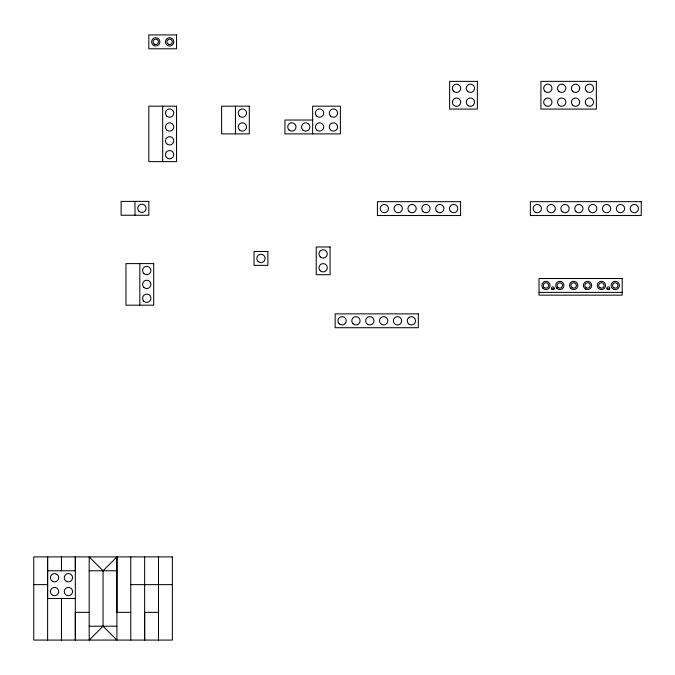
<?xml version="1.0" encoding="UTF-8"?>
<svg xmlns="http://www.w3.org/2000/svg" width="675" height="675" viewBox="0 0 675 675"><rect width="100%" height="100%" fill="white"/><g stroke="black" fill="none" stroke-linecap="round" stroke-linejoin="round"><path stroke-width="1.01" d="M116.91 556.909L116.91 640.077L103.056 626.214L103.056 570.772L116.91 556.909L116.91 612.352L130.773 612.352M144.636 556.909L144.636 640.077L144.636 612.352L158.49 612.352M103.056 626.214L89.193 640.077L89.193 556.909L103.056 570.772M312.652 120.032L284.934 120.032L284.934 133.886L340.377 133.886L340.377 106.169L312.652 106.169L312.652 133.886M551.694 288.917L554.091 288.917M607.129 288.917L609.533 288.917M539.03 292.376L622.19 292.376M47.613 570.772L75.33 570.772L75.33 556.909L75.33 640.077L75.33 612.352L89.193 612.352M89.193 570.772L116.91 570.772M33.75 584.634L47.613 584.634M130.773 584.634L172.353 584.634M75.33 598.489L47.613 598.489L47.613 556.909L47.613 640.077M89.193 626.214L116.91 626.214M235.448 106.169L235.448 133.886M162.683 106.169L162.683 161.612M158.49 556.909L158.49 640.077M139.826 263.604L139.826 305.184M134.966 201.386L134.966 215.249M130.773 556.909L130.773 640.077M61.467 556.909L61.467 570.772M61.467 598.489L61.467 640.077M176.546 34.923L148.821 34.923L148.821 48.786L176.546 48.786L176.546 34.923M477.352 81.363L449.634 81.363L449.634 109.08L477.352 109.08L477.352 81.363M596.346 81.363L540.903 81.363L540.903 109.08L596.346 109.08L596.346 81.363M176.546 106.169L148.821 106.169L148.821 161.612L176.546 161.612L176.546 106.169M249.311 106.169L221.594 106.169L221.594 133.886L249.311 133.886L249.311 106.169M148.821 201.386L121.103 201.386L121.103 215.249L148.821 215.249L148.821 201.386M460.578 201.673L377.418 201.673L377.418 215.528L460.578 215.528L460.578 201.673M641.25 201.673L530.364 201.673L530.364 215.528L641.25 215.528L641.25 201.673M330.092 246.974L316.229 246.974L316.229 274.7L330.092 274.7L330.092 246.974M267.891 251.505L254.036 251.505L254.036 265.368L267.891 265.368L267.891 251.505M153.689 263.604L125.963 263.604L125.963 305.184L153.689 305.184L153.689 263.604M622.19 278.522L539.03 278.522L539.03 295.152L622.19 295.152L622.19 278.522M418.314 313.867L335.146 313.867L335.146 327.721L418.314 327.721L418.314 313.867M172.353 556.909L33.75 556.909L33.75 640.077L172.353 640.077L172.353 556.909M302.78 129.904A4.16 4.16 0 0 0 309.741 128.039A4.16 4.16 0 0 0 304.644 122.943A4.16 4.16 0 0 0 302.78 129.904M288.925 129.904A4.16 4.16 0 0 0 295.878 128.039A4.16 4.16 0 0 0 290.79 122.943A4.16 4.16 0 0 0 288.925 129.904M143.817 273.476A4.16 4.16 0 0 0 150.778 271.612A4.16 4.16 0 0 0 145.682 266.515A4.16 4.16 0 0 0 143.817 273.476M143.817 287.339A4.16 4.16 0 0 0 150.778 285.474A4.16 4.16 0 0 0 145.682 280.378A4.16 4.16 0 0 0 143.817 287.339M143.817 301.193A4.16 4.16 0 0 0 150.778 299.329A4.16 4.16 0 0 0 145.682 294.241A4.16 4.16 0 0 0 143.817 301.193M239.439 116.041A4.16 4.16 0 0 0 246.4 114.176A4.16 4.16 0 0 0 241.304 109.08A4.16 4.16 0 0 0 239.439 116.041M239.439 129.904A4.16 4.16 0 0 0 246.4 128.039A4.16 4.16 0 0 0 241.304 122.943A4.16 4.16 0 0 0 239.439 129.904M51.604 594.498A4.16 4.16 0 0 0 58.556 592.642A4.16 4.16 0 0 0 53.468 587.545A4.16 4.16 0 0 0 51.604 594.498M66.319 581.302A4.16 4.16 0 0 0 72.562 577.699A4.16 4.16 0 0 0 66.319 574.104A4.16 4.16 0 0 0 66.319 581.302M52.464 581.302A4.16 4.16 0 0 0 58.7 577.699A4.16 4.16 0 0 0 52.464 574.104A4.16 4.16 0 0 0 52.464 581.302M65.458 594.498A4.16 4.16 0 0 0 72.419 592.642A4.16 4.16 0 0 0 67.323 587.545A4.16 4.16 0 0 0 65.458 594.498M138.957 211.258A4.16 4.16 0 0 0 145.91 209.393A4.16 4.16 0 0 0 140.813 204.306A4.16 4.16 0 0 0 138.957 211.258M153.672 45.461A4.16 4.16 0 0 0 159.916 41.858A4.16 4.16 0 0 0 153.672 38.256A4.16 4.16 0 0 0 153.672 45.461M167.535 45.461A4.16 4.16 0 0 0 173.77 41.858A4.16 4.16 0 0 0 167.535 38.256A4.16 4.16 0 0 0 167.535 45.461M168.261 44.196A2.7 2.7 0 0 0 172.319 41.858A2.7 2.7 0 0 0 168.261 39.513A2.7 2.7 0 0 0 168.261 44.196M154.406 44.196A2.7 2.7 0 0 0 158.456 41.858A2.7 2.7 0 0 0 154.406 39.513A2.7 2.7 0 0 0 154.406 44.196M408.442 323.73A4.16 4.16 0 0 0 415.395 321.874A4.16 4.16 0 0 0 410.307 316.777A4.16 4.16 0 0 0 408.442 323.73M395.44 324.397A4.16 4.16 0 0 0 401.676 320.794A4.16 4.16 0 0 0 395.44 317.191A4.16 4.16 0 0 0 395.44 324.397M380.717 323.73A4.16 4.16 0 0 0 387.678 321.874A4.16 4.16 0 0 0 382.582 316.777A4.16 4.16 0 0 0 380.717 323.73M367.723 324.397A4.16 4.16 0 0 0 373.958 320.794A4.16 4.16 0 0 0 367.723 317.191A4.16 4.16 0 0 0 367.723 324.397M339.137 323.73A4.16 4.16 0 0 0 346.098 321.874A4.16 4.16 0 0 0 341.002 316.777A4.16 4.16 0 0 0 339.137 323.73M353 323.73A4.16 4.16 0 0 0 359.952 321.874A4.16 4.16 0 0 0 354.864 316.777A4.16 4.16 0 0 0 353 323.73M166.674 157.621A4.16 4.16 0 0 0 173.627 155.756A4.16 4.16 0 0 0 168.539 150.66A4.16 4.16 0 0 0 166.674 157.621M166.674 143.758A4.16 4.16 0 0 0 173.627 141.893A4.16 4.16 0 0 0 168.539 136.806A4.16 4.16 0 0 0 166.674 143.758M166.674 116.041A4.16 4.16 0 0 0 173.627 114.176A4.16 4.16 0 0 0 168.539 109.08A4.16 4.16 0 0 0 166.674 116.041M166.674 129.904A4.16 4.16 0 0 0 173.627 128.039A4.16 4.16 0 0 0 168.539 122.943A4.16 4.16 0 0 0 166.674 129.904M454.477 105.756A4.16 4.16 0 0 0 460.721 102.153A4.16 4.16 0 0 0 454.477 98.55A4.16 4.16 0 0 0 454.477 105.756M467.48 91.235A4.16 4.16 0 0 0 474.441 89.37A4.16 4.16 0 0 0 469.344 84.274A4.16 4.16 0 0 0 467.48 91.235M453.617 91.235A4.16 4.16 0 0 0 460.578 89.37A4.16 4.16 0 0 0 455.482 84.274A4.16 4.16 0 0 0 453.617 91.235M468.34 105.756A4.16 4.16 0 0 0 474.576 102.153A4.16 4.16 0 0 0 468.34 98.55A4.16 4.16 0 0 0 468.34 105.756M330.505 129.904A4.16 4.16 0 0 0 337.458 128.039A4.16 4.16 0 0 0 332.37 122.943A4.16 4.16 0 0 0 330.505 129.904M316.642 129.904A4.16 4.16 0 0 0 323.603 128.039A4.16 4.16 0 0 0 318.507 122.943A4.16 4.16 0 0 0 316.642 129.904M330.505 116.041A4.16 4.16 0 0 0 337.458 114.176A4.16 4.16 0 0 0 332.37 109.08A4.16 4.16 0 0 0 330.505 116.041M316.642 116.041A4.16 4.16 0 0 0 323.603 114.176A4.16 4.16 0 0 0 318.507 109.08A4.16 4.16 0 0 0 316.642 116.041M450.706 211.537A4.16 4.16 0 0 0 457.667 209.672A4.16 4.16 0 0 0 452.571 204.584A4.16 4.16 0 0 0 450.706 211.537M436.852 211.537A4.16 4.16 0 0 0 443.804 209.672A4.16 4.16 0 0 0 438.716 204.584A4.16 4.16 0 0 0 436.852 211.537M422.989 211.537A4.16 4.16 0 0 0 429.95 209.672A4.16 4.16 0 0 0 424.853 204.584A4.16 4.16 0 0 0 422.989 211.537M409.126 211.537A4.16 4.16 0 0 0 416.087 209.672A4.16 4.16 0 0 0 410.991 204.584A4.16 4.16 0 0 0 409.126 211.537M381.409 211.537A4.16 4.16 0 0 0 388.361 209.672A4.16 4.16 0 0 0 383.273 204.584A4.16 4.16 0 0 0 381.409 211.537M395.272 211.537A4.16 4.16 0 0 0 402.224 209.672A4.16 4.16 0 0 0 397.136 204.584A4.16 4.16 0 0 0 395.272 211.537M258.027 261.377A4.16 4.16 0 0 0 264.98 259.512A4.16 4.16 0 0 0 259.892 254.416A4.16 4.16 0 0 0 258.027 261.377M570.738 288.385A4.16 4.16 0 0 0 577.699 286.521A4.16 4.16 0 0 0 572.602 281.433A4.16 4.16 0 0 0 570.738 288.385M585.461 289.052A4.16 4.16 0 0 0 591.697 285.449A4.16 4.16 0 0 0 585.461 281.846A4.16 4.16 0 0 0 585.461 289.052M543.021 288.385A4.16 4.16 0 0 0 549.973 286.521A4.16 4.16 0 0 0 544.885 281.433A4.16 4.16 0 0 0 543.021 288.385M586.187 287.786A2.7 2.7 0 0 0 590.245 285.449A2.7 2.7 0 0 0 586.187 283.112A2.7 2.7 0 0 0 586.187 287.786M607.635 289.423A1.384 1.384 0 0 0 609.719 288.217A1.384 1.384 0 0 0 607.635 287.018A1.384 1.384 0 0 0 607.635 289.423M612.318 288.385A4.16 4.16 0 0 0 619.279 286.521A4.16 4.16 0 0 0 614.183 281.433A4.16 4.16 0 0 0 612.318 288.385M552.201 289.423A1.384 1.384 0 0 0 554.276 288.217A1.384 1.384 0 0 0 552.201 287.018A1.384 1.384 0 0 0 552.201 289.423M598.463 288.385A4.16 4.16 0 0 0 605.416 286.521A4.16 4.16 0 0 0 600.328 281.433A4.16 4.16 0 0 0 598.463 288.385M613.913 287.786A2.7 2.7 0 0 0 617.962 285.449A2.7 2.7 0 0 0 613.913 283.112A2.7 2.7 0 0 0 613.913 287.786M600.05 287.786A2.7 2.7 0 0 0 604.108 285.449A2.7 2.7 0 0 0 600.05 283.112A2.7 2.7 0 0 0 600.05 287.786M572.333 287.786A2.7 2.7 0 0 0 576.383 285.449A2.7 2.7 0 0 0 572.333 283.112A2.7 2.7 0 0 0 572.333 287.786M544.05 287.356A2.7 2.7 0 0 0 548.572 286.149A2.7 2.7 0 0 0 545.265 282.842A2.7 2.7 0 0 0 544.05 287.356M556.883 288.385A4.16 4.16 0 0 0 563.836 286.521A4.16 4.16 0 0 0 558.748 281.433A4.16 4.16 0 0 0 556.883 288.385M557.913 287.356A2.7 2.7 0 0 0 562.435 286.149A2.7 2.7 0 0 0 559.119 282.842A2.7 2.7 0 0 0 557.913 287.356M535.216 212.203A4.16 4.16 0 0 0 541.451 208.6A4.16 4.16 0 0 0 535.216 204.998A4.16 4.16 0 0 0 535.216 212.203M548.218 211.537A4.16 4.16 0 0 0 555.171 209.672A4.16 4.16 0 0 0 550.083 204.584A4.16 4.16 0 0 0 548.218 211.537M562.081 211.537A4.16 4.16 0 0 0 569.033 209.672A4.16 4.16 0 0 0 563.946 204.584A4.16 4.16 0 0 0 562.081 211.537M575.935 211.537A4.16 4.16 0 0 0 582.896 209.672A4.16 4.16 0 0 0 577.8 204.584A4.16 4.16 0 0 0 575.935 211.537M631.378 211.537A4.16 4.16 0 0 0 638.339 209.672A4.16 4.16 0 0 0 633.243 204.584A4.16 4.16 0 0 0 631.378 211.537M617.515 211.537A4.16 4.16 0 0 0 624.476 209.672A4.16 4.16 0 0 0 619.38 204.584A4.16 4.16 0 0 0 617.515 211.537M603.661 211.537A4.16 4.16 0 0 0 610.613 209.672A4.16 4.16 0 0 0 605.526 204.584A4.16 4.16 0 0 0 603.661 211.537M589.798 211.537A4.16 4.16 0 0 0 596.759 209.672A4.16 4.16 0 0 0 591.663 204.584A4.16 4.16 0 0 0 589.798 211.537M320.22 256.846A4.16 4.16 0 0 0 327.173 254.981A4.16 4.16 0 0 0 322.085 249.893A4.16 4.16 0 0 0 320.22 256.846M320.22 270.709A4.16 4.16 0 0 0 327.173 268.844A4.16 4.16 0 0 0 322.085 263.748A4.16 4.16 0 0 0 320.22 270.709M544.894 91.235A4.16 4.16 0 0 0 551.846 89.37A4.16 4.16 0 0 0 546.758 84.274A4.16 4.16 0 0 0 544.894 91.235M586.474 91.235A4.16 4.16 0 0 0 593.426 89.37A4.16 4.16 0 0 0 588.338 84.274A4.16 4.16 0 0 0 586.474 91.235M558.748 91.235A4.16 4.16 0 0 0 565.709 89.37A4.16 4.16 0 0 0 560.613 84.274A4.16 4.16 0 0 0 558.748 91.235M572.611 91.235A4.16 4.16 0 0 0 579.572 89.37A4.16 4.16 0 0 0 574.476 84.274A4.16 4.16 0 0 0 572.611 91.235M587.334 105.756A4.16 4.16 0 0 0 593.57 102.153A4.16 4.16 0 0 0 587.334 98.55A4.16 4.16 0 0 0 587.334 105.756M572.611 105.089A4.16 4.16 0 0 0 579.572 103.224A4.16 4.16 0 0 0 574.476 98.137A4.16 4.16 0 0 0 572.611 105.089M558.748 105.089A4.16 4.16 0 0 0 565.709 103.224A4.16 4.16 0 0 0 560.613 98.137A4.16 4.16 0 0 0 558.748 105.089M545.754 105.756A4.16 4.16 0 0 0 551.99 102.153A4.16 4.16 0 0 0 545.754 98.55A4.16 4.16 0 0 0 545.754 105.756"/></g></svg>
